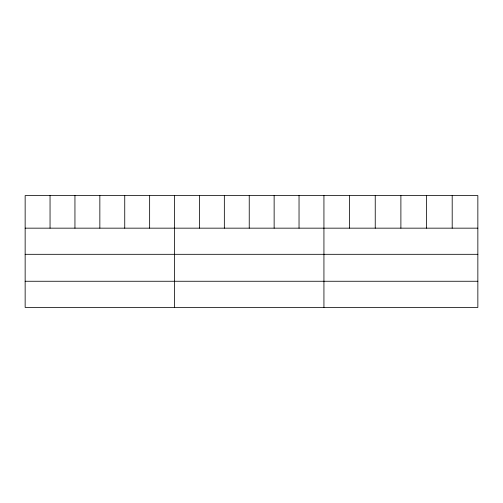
<?xml version="1.0" encoding="UTF-8"?>
<svg xmlns="http://www.w3.org/2000/svg" width="503" height="503" viewBox="0 0 503 503"><rect width="100%" height="100%" fill="white"/><g stroke="black" fill="none" stroke-linecap="round" stroke-linejoin="round"><path stroke-width="0.75" d="M477.85 254.311L477.85 195.585L25.15 195.585L25.15 307.415L477.85 307.415L477.85 254.311L25.15 254.311M25.15 228.161L477.85 228.161M25.15 281.259L477.85 281.259M452.197 195.585L452.197 228.161M426.544 195.585L426.544 228.161M400.891 195.585L400.891 228.161M375.238 195.585L375.238 228.161M349.585 195.585L349.585 228.161M323.932 195.585L323.932 307.415M299.034 195.585L299.034 228.161M274.135 195.585L274.135 228.161M249.237 195.585L249.237 228.161M224.338 195.585L224.338 228.161M199.44 195.585L199.44 228.161M174.541 195.585L174.541 307.415M149.643 195.585L149.643 228.161M124.744 195.585L124.744 228.161M99.846 195.585L99.846 228.161M74.947 195.585L74.947 228.161M50.048 195.585L50.048 228.161"/></g></svg>
